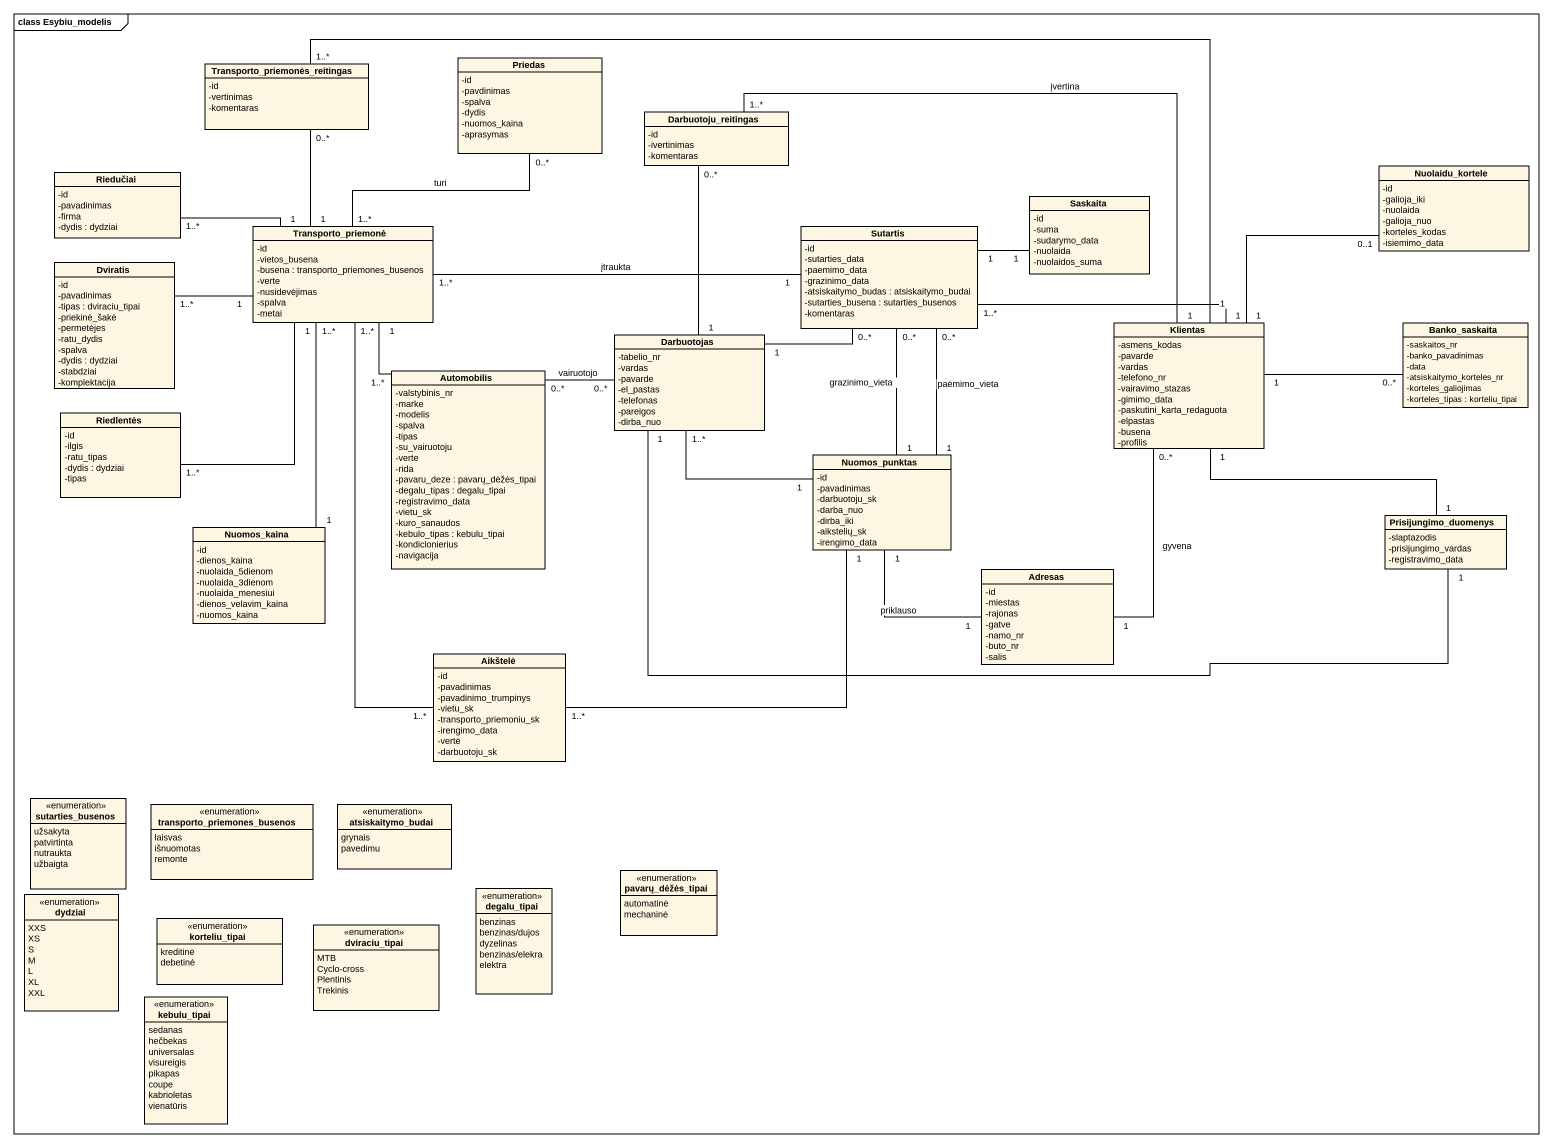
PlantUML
@startuml
mainframe class Esybiu_modelis
hide circle
hide empty members
skinparam classAttributeIconSize 0
class "Transporto_priemonės_reitingas" as Transporto_priemonės {
  -id
  -vertinimas
  -komentaras
}
class Priedas {
  -id
  -pavdinimas
  -spalva
  -dydis
  -nuomos_kaina
  -aprasymas
}
class Darbuotoju_reitingas {
  -id
  -ivertinimas
  -komentaras
}
class Nuolaidu_kortele {
  -id
  -galioja_iki
  -nuolaida
  -galioja_nuo
  -korteles_kodas
  -isiemimo_data
}
class Riedučiai {
  -id
  -pavadinimas
  -firma
  -dydis : dydziai
}
class Saskaita {
  -id
  -suma
  -sudarymo_data
  -nuolaida
  -nuolaidos_suma
}
class Transporto_priemonė {
  -id
  -vietos_busena
  -busena : transporto_priemones_busenos
  -verte
  -nusidevėjimas
  -spalva
  -metai
}
class Sutartis {
  -id
  -sutarties_data
  -paemimo_data
  -grazinimo_data
  -atsiskaitymo_budas : atsiskaitymo_budai
  -sutarties_busena : sutarties_busenos
  -komentaras
}
class Dviratis {
  -id
  -pavadinimas
  -tipas : dviraciu_tipai
  -priekinė_šakė
  -permetėjes
  -ratu_dydis
  -spalva
  -dydis : dydziai
  -stabdziai
  -komplektacija
}
class Klientas {
  -asmens_kodas
  -pavarde
  -vardas
  -telefono_nr
  -vairavimo_stazas
  -gimimo_data
  -paskutini_karta_redaguota
  -elpastas
  -busena
  -profilis
}
class Banko_saskaita {
  -saskaitos_nr
  -banko_pavadinimas
  -data
  -atsiskaitymo_korteles_nr
  -korteles_galiojimas
  -korteles_tipas : korteliu_tipai
}
class Darbuotojas {
  -tabelio_nr
  -vardas
  -pavarde
  -el_pastas
  -telefonas
  -pareigos
  -dirba_nuo
}
class Automobilis {
  -valstybinis_nr
  -marke
  -modelis
  -spalva
  -tipas
  -su_vairuotoju
  -verte
  -rida
  -pavaru_deze : pavarų_dėžės_tipai
  -degalu_tipas : degalu_tipai
  -registravimo_data
  -vietu_sk
  -kuro_sanaudos
  -kebulo_tipas : kebulu_tipai
  -kondicionierius
  -navigacija
}
class Riedlentės {
  -id
  -ilgis
  -ratu_tipas
  -dydis : dydziai
  -tipas
}
class Nuomos_punktas {
  -id
  -pavadinimas
  -darbuotoju_sk
  -darba_nuo
  -dirba_iki
  -aikstelių_sk
  -irengimo_data
}
class Prisijungimo_duomenys {
  -slaptazodis
  -prisijungimo_vardas
  -registravimo_data
}
class Nuomos_kaina {
  -id
  -dienos_kaina
  -nuolaida_5dienom
  -nuolaida_3dienom
  -nuolaida_menesiui
  -dienos_velavim_kaina
  -nuomos_kaina
}
class Adresas {
  -id
  -miestas
  -rajonas
  -gatve
  -namo_nr
  -buto_nr
  -salis
}
class Aikštelė {
  -id
  -pavadinimas
  -pavadinimo_trumpinys
  -vietu_sk
  -transporto_priemoniu_sk
  -irengimo_data
  -vertė
  -darbuotoju_sk
}
enum sutarties_busenos {
  užsakyta
  patvirtinta
  nutraukta
  užbaigta
}
enum transporto_priemones_busenos {
  laisvas
  išnuomotas
  remonte
}
enum atsiskaitymo_budai {
  grynais
  pavedimu
}
enum dydziai {
  XXS
  XS
  S
  M
  L
  XL
  XXL
}
enum degalu_tipai {
  benzinas
  benzinas/dujos
  dyzelinas
  benzinas/elekra
  elektra
}
enum pavarų_dėžės_tipai {
  automatinė
  mechaninė
}
enum korteliu_tipai {
  kreditinė
  debetinė
}
enum dviraciu_tipai {
  MTB
  Cyclo-cross
  Plentinis
  Trekinis
}
enum kebulu_tipai {
  sedanas
  hečbekas
  universalas
  visureigis
  pikapas
  coupe
  kabrioletas
  vienatūris
}
Transporto_priemonės "0..*" -- "1" Transporto_priemonė
Darbuotoju_reitingas "0..*" -- "1" Darbuotojas
Nuolaidu_kortele "0..1" -- "1" Klientas
Riedučiai "1..*" -right- "1" Transporto_priemonė
Transporto_priemonė "1..*" -up- "0..*" Priedas : turi
Transporto_priemonė "1..*" -right- "1" Sutartis : įtraukta
Sutartis "1" -right- "1" Saskaita
Sutartis "1..*" -right- "1" Klientas
Sutartis "0..*" -left- "1" Darbuotojas
Dviratis "1..*" -right- "1" Transporto_priemonė
Klientas "1" -left- "1..*" Transporto_priemonės
Klientas "1" -left- "1..*" Darbuotoju_reitingas : įvertina
Klientas "1" -right- "0..*" Banko_saskaita
Klientas "1" -- "1" Prisijungimo_duomenys
Klientas "0..*" -- "1" Adresas : gyvena
Darbuotojas "0..*" -left- "0..*" Automobilis : vairuotojo
Darbuotojas "1" -right- "1" Prisijungimo_duomenys
Automobilis "1..*" -up- "1" Transporto_priemonė
Riedlentės "1..*" -up- "1" Transporto_priemonė
Nuomos_punktas "1" -up- "0..*" Sutartis : grazinimo_vieta
Nuomos_punktas "1" -up- "0..*" Sutartis : paėmimo_vieta
Nuomos_punktas "1" -up- "1..*" Darbuotojas
Nuomos_punktas "1" -left- "1..*" Aikštelė
Nuomos_kaina "1" -up- "1..*" Transporto_priemonė
Adresas "1" -up- "1" Nuomos_punktas : priklauso
Aikštelė "1..*" -up- "1..*" Transporto_priemonė
@enduml
